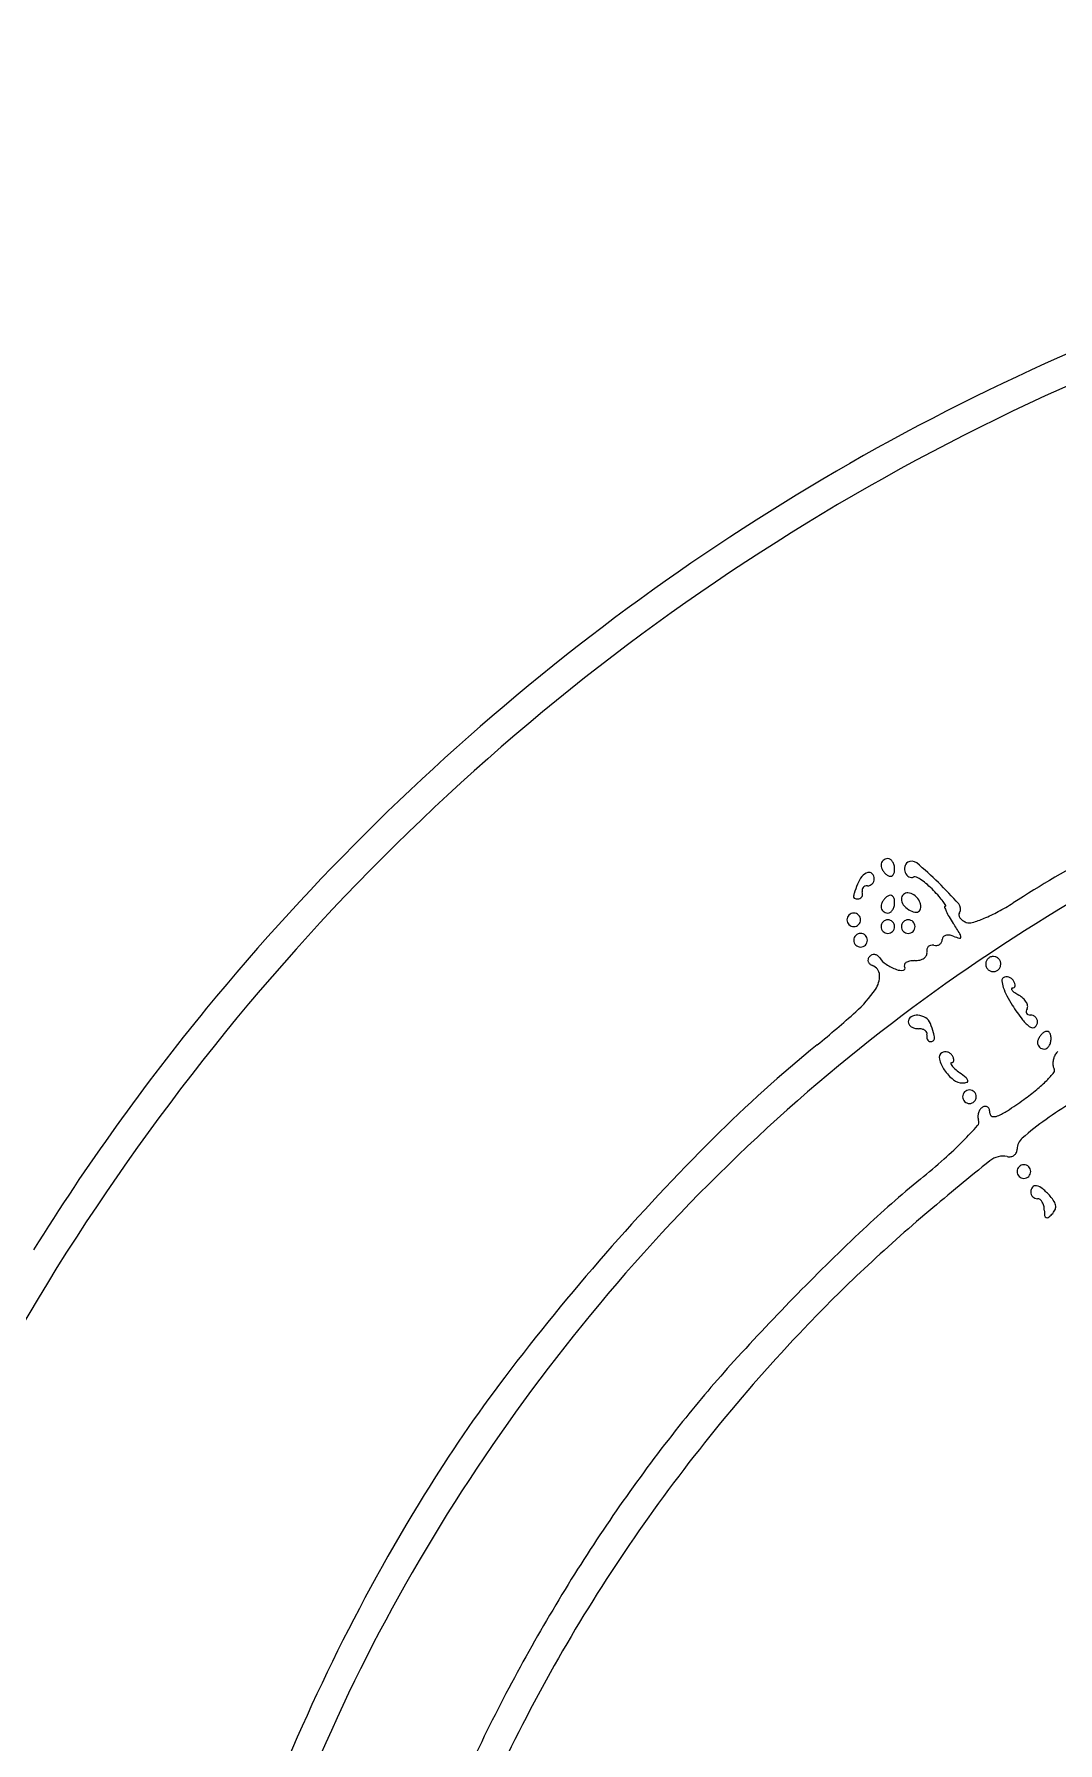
# Model space of a CAD drawing. Header units: metres. Extents: x -22 to 82, y -7 to 32.
# Drawn here: x 9.703 to 10.021, y 28.163 to 28.694 of the extents above; entities that cross this region are included whole.
import ezdxf

# ---------------------------------------------------------------- set-up
doc = ezdxf.new("R2010")
doc.units = ezdxf.units.M
doc.header["$LTSCALE"] = 2
doc.header["$MEASUREMENT"] = 0
doc.layers.add('ZSILUETAEDIFICIO', color=253, linetype='CONTINUOUS')
doc.layers.add('ZVEREDA', color=253, linetype='CONTINUOUS')

msp = doc.modelspace()

# ---------------------------------------------------------------- hatches: boundary and pattern name
at = {"layer": 'ZVEREDA'}
h = msp.add_hatch(dxfattribs=at)
h.set_pattern_fill('AR-SAND', color=256, scale=0.08)
h.set_pattern_definition([(37.50000000000001, (100.3217642182751, 117.4581959786875), (-0.0050394686487687, 0.1541459015210527), [0, -0.1216, 0, -0.136, 0, -0.13]), (7.499999999999999, (100.3217642182751, 117.4581959786875), (0.1415821364214182, 0.2257716852183792), [0, -0.0656, 0, -0.1096, 0, -0.042]), (327.5, (100.2233642182753, 117.4581959786875), (0.2491313489401196, 0.0004527242829572), [0, -0.04, 0, -0.144, 0, -0.188]), (317.5, (100.2233642182753, 117.4581959786875), (0.2404901283657835, 0.0702140451947399), [0, -0.02, 0, -0.0944, 0, -0.108])])
h.paths.add_polyline_path([(31.4583351261974, 30.10001185127862), (-5.580466054143699, 30.14202237673669), (-5.496152509190097, 24.7095630808688), (0.5053741138006274, 24.71459050236479), (0.5053741138006274, 23.02514520136083), (2.905374113800207, 23.02514520136083), (2.905811148500817, 24.71459050236479), (7.70575982083821, 24.71459050236479), (7.70575982083821, 23.02524487001511), (10.1053227861378, 23.02524487001511), (10.1057598208379, 24.71459050236479), (12.50561829493628, 24.71459050236479), (14.90575982083172, 24.71459050236479), (14.90575982083172, 23.02514520136083), (17.30547676903481, 23.02514520136083), (17.30591380373539, 24.71459050236479), (22.10547676902863, 24.63459050236452), (22.10547676902863, 23.02461800278962), (24.5050398048495, 23.02461800278962), (24.5050398048495, 24.63406330379348), (31.4583221007949, 24.61459050236454), (29.30561829493013, 24.61459050236454), (29.30561829493013, 20.61092766967829), (30.50572014345363, 20.61326742045304), (30.50572014345363, 24.61459050236454), (31.4583221007949, 24.61459050236454)])
h.paths.add_polyline_path([(3.274978631708791, 29.84745587849517), (21.85115500656482, 29.84745587849517), (21.85115500656482, 26.26298918530352), (3.274978631708791, 26.26298918530352)], flags=16)
edge = h.paths.add_edge_path(flags=0)
edge.add_line((4.190763625501631, 28.45334721717251), (4.191796270515823, 28.45334721717251))
edge.add_arc((4.030850849770815, 28.47872758158093), 0.1629343160792154, 351.0385129392877, 357.3660182868147)
edge.add_arc((4.112611057247875, 28.47496619707363), 0.0810876329450389, 344.53720768220717, 357.3660765305271, ccw=False)
edge = h.paths.add_edge_path(flags=0)
edge.add_arc((4.129473601766023, 28.48361260777853), 0.0424070857397566, 8.446156974039805, 17.04280200703507)
edge.add_arc((4.048520085864993, 28.46875624364435), 0.1245244297232045, 3.3254775150875844, 12.657113459455672, ccw=False)
edge.add_arc((4.009668740244905, 28.46649875537224), 0.1634413066505545, 3.325477516473139, 5.867953198212037)
edge.add_arc((4.024461425057098, 28.46801930679646), 0.148570677863494, 5.867861931155238, 8.446156969658695)
edge = h.paths.add_edge_path(flags=0)
edge.add_arc((4.187625943115307, 27.71049756740979), 0.005506773619038, 0, 44.649192788606285, ccw=False)
edge.add_line((4.193132716734738, 27.71049756740979), (4.193170576032799, 27.71059180186387))
edge.add_arc((4.083131412969806, 27.72142825678299), 0.110571452748189, 354.3757511834748, 357.7808422671732)
edge.add_arc((4.083495542828814, 27.72707965905653), 0.1105714527485412, 354.8460124112327, 363.6003750095574)
edge.add_arc((4.265141154600997, 27.71569919341579), 0.0736096129205384, 165.585485692761, 181.0365879312016)
edge = h.paths.add_edge_path(flags=0)
edge.add_ellipse((4.155844521799992, 27.55226263330349), major_axis=(-0.004886144824328529, 0.5517489951021792), ratio=0.0764573230342362, start_angle=264.41174822548277, end_angle=281.9145976805995, ccw=False)
edge.add_arc((-177.0033036909715, 27.24610176780652), 181.2017851309283, -3.410605131648481e-12, 0.07993633669821065, ccw=False)
edge.add_line((4.198481439956822, 27.24610176779618), (4.210484766247419, 27.6590139235833))
edge.add_ellipse((4.18687514976483, 27.77778923014426), major_axis=(0.01575538398604225, -0.1077800230216994), ratio=0.5161088083865675, start_angle=337.05526251174393, end_angle=345.80434126128097, ccw=False)
edge = h.paths.add_edge_path(flags=0)
edge.add_arc((387.0379938681306, 26.57348742740584), 383.1770730560518, 179.7962796488156, 179.8227156500893, ccw=False)
edge.add_arc((63.47661150482531, 27.72394417231078), 59.61364541384286, 179.6242268241421, 179.7962796450261, ccw=False)
edge.add_arc((107.9126775625507, 27.43250698258277), 104.0506671673548, 179.4892207827528, 179.6242268252662, ccw=False)
edge.add_arc((4.908773407262004, 28.32581589378475), 1.043191389333353, 173.5744382351789, 178.1175676432889, ccw=False)
edge.add_arc((3.941956756071903, 28.43638332363668), 0.0700943375474026, 136.9440126095541, 174.9430767679891, ccw=False)
edge.add_arc((3.939591411760631, 28.44492007257332), 0.0627084935053294, 98.57263522089539, 141.1716653543758, ccw=False)
edge.add_arc((3.971787529488921, 28.27408536092594), 0.2365196678389941, 91.78341864015289, 100.1162303726033, ccw=False)
edge.add_arc((4.161354391850892, 22.18584956753244), 6.327705978506592, 91.01273401402932, 91.78341864030182, ccw=False)
edge.add_line((4.049514576590127, 28.51256710557305), (4.169165289891879, 28.51468221717266))
edge.add_line((4.169165289891879, 28.51468221717232), (4.179750299263304, 28.53043944484654))
edge.add_arc((4.190827730734469, 28.52494372944767), 0.0123657743692955, 51.76101418273163, 153.6131534045893, ccw=False)
edge.add_line((4.198481439891822, 28.53465625290397), (4.198481439891822, 28.53636044799151))
edge.add_arc((4.193339192636984, 28.51586697619842), 0.0211287740527576, 75.9140893002533, 183.0668013861589)
edge.add_line((4.172240678425823, 28.51473658199643), (4.049514576590127, 28.51256710557305))
edge.add_arc((4.161354391844498, 22.18584956753244), 6.327705978506354, 91.01273401397248, 91.78341864024476)
edge.add_arc((3.971787529489319, 28.27408536092594), 0.2365196678390667, 91.78341864027549, 100.1162378328985)
edge.add_arc((3.941258338745911, 28.44519436956017), 0.0627084935053418, 100.1162378329312, 120.5228893311077)
edge.add_arc((3.942263761789718, 28.43729516592452), 0.0700943375474093, 117.9506432260986, 158.4595108276586)
edge.add_arc((4.001405707587139, 28.41591235581501), 0.1329691207264811, 159.2459526752788, 175.8968395766796)
edge.add_arc((4.909294928725814, 28.35078371074917), 1.04319138933335, 175.8968395763732, 179.4892207827571)
edge.add_arc((107.9126775622392, 27.43250698108915), 104.0506671670563, 179.4892207819287, 179.6242268244366)
edge.add_arc((63.47661150489225, 27.72394417644966), 59.6136454138861, 179.6242268281098, 179.7962796489794)
edge.add_arc((387.0379938451551, 26.57348740949783), 383.1770730331307, 179.7962796461218, 179.8227156473993)
edge.add_line((3.862755088178147, 27.75911035599103), (3.884622839891307, 27.72070371717251))
edge.add_arc((3.929255688633731, 27.74845655913333), 0.0525576961415898, 211.8734753522308, 222.0820973833024)
edge.add_arc((3.940104661909288, 27.75825274944765), 0.0671749997825091, 222.0818102784924, 230.2563674642507)
edge.add_arc((3.958449832274908, 27.78343227505326), 0.0982851158739191, 231.4181484407944, 254.9741783521728)
edge.add_arc((3.959368323424485, 27.7758030788865), 0.0911999037654329, 253.1739702547738, 268.217256623099)
edge.add_arc((3.968627737210397, 41.24924821526616), 13.56460629090511, 269.9489048779313, 270.3532500274084)
edge.add_arc((4.049525169780992, 16.95504494612499), 10.72985513343538, 89.5075836061958, 89.98540653837108, ccw=False)
edge.add_arc((4.130247462298712, 27.54011210430104), 0.1448483138350315, 64.17034698782749, 85.44946313993978, ccw=False)
edge.add_arc((4.191746138397974, 27.66642980881176), 0.0043674083606586, 1.4282544963651844, 68.34992075025048, ccw=False)
edge.add_arc((4.197384248272812, 27.67701561994579), 0.0105538936861254, 212.0429010611537, 263.0773218994982, ccw=False)
edge.add_arc((4.200612712082403, 27.70999352945552), 0.0404527841329601, 231.8085000024286, 252.4850053579366, ccw=False)
edge.add_arc((4.161788889977004, 27.66257060467501), 0.0208577567284913, 48.53142696656482, 82.63062587060486)
edge.add_arc((4.11933816690663, 27.13308106570912), 0.5520225538390414, 85.31102351279071, 89.99478211468639)
edge.add_arc((4.118411279294634, 16.9552485283175), 10.72985513343608, 89.99478211606726, 90.35325002811415)
edge.add_arc((4.073781246147718, 41.2494889468843), 13.56460629090747, 269.50474175352076, 269.9090879921701, ccw=False)
edge.add_arc((3.956613111675125, 27.77658927219733), 0.0911999037654514, 239.2648217281377, 269.94890487625094, ccw=False)
edge.add_arc((3.940104661909288, 27.75825274944765), 0.0671749997825307, 215.766892496466, 243.3781184107606, ccw=False)
edge.add_line((3.885598753388649, 27.71898970661965), (3.862755088177721, 27.75911035598011))
edge = h.paths.add_edge_path(flags=0)
edge.add_arc((3.982208672812931, 27.77710128656037), 0.0039699795081061, 57.093542815945284, 128.0095147918335, ccw=False)
edge.add_arc((3.983777369758798, 27.77691396217733), 0.0035691351575788, -36.39606693346491, 80.51639118771561, ccw=False)
edge.add_arc((3.985008823383225, 27.77555727172944), 0.0018093348073117, 293.7971605359992, 335.12409378026587, ccw=False)
edge.add_arc((3.984854518882713, 27.77590723729099), 0.002191808038586, 257.1681723130867, 293.7964911424778, ccw=False)
edge.add_arc((3.98554989726631, 27.77896024180501), 0.0053230039216045, 238.282669802615, 257.1684968903267, ccw=False)
edge.add_arc((3.980302814458611, 27.77683864407101), 0.0034331700992157, 99.02971341141892, 315.4979837284754, ccw=False)
edge = h.paths.add_edge_path(flags=0)
edge.add_arc((4.003867887505493, 27.77651366478631), 0.0041965817445002, 179.5419055987072, 270.4580944011244)
edge.add_arc((4.003949051078308, 27.77651352882827), 0.0041965817444636, 269.3499522369119, 383.1232100615633)
edge.add_arc((4.003864094692489, 27.77672872215237), 0.0041965817444639, 19.96411019100292, 182.4788541983977)
edge = h.paths.add_edge_path(flags=0)
edge.add_arc((3.979353550216473, 28.42993420992462), 0.0009651872828333, 125.0907544769644, 237.6009057839097)
edge.add_arc((3.995965221876986, 28.40704187017155), 0.0279429480104366, 127.8062335931203, 268.779035296377)
edge.add_line((3.995369806797299, 28.37910526650563), (4.002718144077988, 28.38645734180113))
edge.add_arc((4.10007393273122, 28.38764962442366), 0.0973630891154655, 166.3647067637932, 180.7016464897838, ccw=False)
edge.add_arc((3.991574634341134, 28.42003595056144), 0.0167827455633406, 325.7976337708378, 488.477492724186)
edge.add_arc((3.995342312636922, 28.45231582363164), 0.0238394652163404, 233.4109544616884, 272.5958997522416)
edge.add_arc((3.987035091752404, 28.42505208948006), 0.0100004255996245, 20.17316381762081, 145.4473270086913)

# ---------------------------------------------------------------- linework, layer by layer
at = {"layer": 'ZSILUETAEDIFICIO'}
for centre, radius, start, end in [((10.31446234502548, 27.93465730120636), 0.7210478655896213, 103.5032471216506, 115.9139725545384), ((10.31476767299523, 27.93450964697331), 0.7121473660170555, 110.1952264041191, 124.6423273366733), ((10.3124379558223, 27.93882390695069), 0.7164155060319425, 115.9139769904024, 128.3669766663018), ((10.31382304820198, 27.93587700078234), 0.7104854477201757, 124.6423366937042, 139.1074711523389), ((10.32128133912761, 27.92765387261886), 0.7306624388611983, 128.3670136044182, 140.6374282093485), ((10.3137132730815, 27.93658762101916), 0.5664610255341122, 110.4516746129103, 124.0546556008277), ((9.967850846606154, 28.43560636721651), 0.0018615674968447, 155.9256453022138, 179.9992601682545), ((9.968439861673005, 28.43560636183753), 0.0024505825638144, 179.9993122290359, 200.4889795530144), ((9.970741169025814, 28.43646634248017), 0.0049073247636116, 200.489652849194, 212.6773391604829), ((9.967992867810835, 28.43554296225403), 0.0020170995195226, 133.2590256269877, 155.9268880740902), ((9.968067569718897, 28.43546357454153), 0.0021261077025496, 111.2524087346272, 133.258983027496), ((9.968104282759413, 28.43536911961797), 0.002227446636353, 90.00009388250615, 111.2518563462306), ((9.968104265725486, 28.43618804684399), 0.0014085194102972, 55.06230589542719, 89.99945556033833), ((9.967448398209598, 28.43524915236463), 0.0025538076016652, 32.67718258178275, 55.06291384495471), ((9.966536849106632, 28.43466442801747), 0.0036367777438043, 14.2562324432129, 32.67761652663934), ((9.965099414672522, 28.43429928641177), 0.0051198644371118, 359.9994946448311, 14.25529225251228), ((9.976500926049795, 28.43445229645999), 0.0032141256071827, 168.6277439720341, 202.4833607460527), ((9.975385863355967, 28.43467657154451), 0.0020767320409395, 121.7176885093799, 168.6277667881239), ((9.97554380827819, 28.43442099278013), 0.0023771768830741, 49.94567284973203, 121.7174268780447), ((9.89687987996848, 28.34085305530613), 0.1246186286920331, 45.74803655361752, 49.94574343980992), ((10.23158520358112, 28.07274410367864), 0.4167411476682656, 118.4154229331308, 122.606714841283), ((10.04697726339489, 28.39578127742834), 0.0945787912931926, 159.0064685271882, 160.8763320962938), ((9.96691730947964, 28.42650297866527), 0.0088267117396658, 141.1444951798288, 159.0060698323223), ((9.962926850832218, 28.42971780531184), 0.0037023707497016, 106.9713311984255, 141.1450475904757), ((9.961759249813724, 28.42704799835252), 0.0020885679018428, 89.99919632878137, 111.5297237523927), ((9.961759255954632, 28.43123485712704), 0.0020982908729873, 270.0006322639913, 292.6246928390549), ((9.962242435813835, 28.43196036937286), 0.0013576922036684, 42.28733690886369, 106.9704764310529), ((9.961747370040712, 28.43126351676261), 0.0021293174226753, 292.6232414641004, 314.9992115355853), ((9.961463172610621, 28.43125154602444), 0.0024111064991389, 0.000480722986255974, 42.28844713033499), ((9.961747328600921, 28.43126347532336), 0.0021293174230358, 315.0007884644147, 337.3767585326241), ((9.961775988237434, 28.43125158940927), 0.0020982908723822, 337.3753071537919, 359.9993677297945), ((9.971155707944718, 28.43673229876168), 0.0053998440594547, 212.6778615696444, 224.3633974078432), ((9.97035241492381, 28.43594661556654), 0.0042761992049179, 224.3629643092065, 238.2824491869551), ((9.968907923923126, 28.43360938078263), 0.0015286146864341, 238.2823266724956, 269.9739568894374), ((9.968907684066608, 28.43308810378403), 0.0010073376324302, 269.9741227614311, 313.2585461033001), ((9.968456860379973, 28.43356720798698), 0.0016651999535676, 313.2583640949034, 344.8688271788246), ((9.965749657999623, 28.43429921433528), 0.0044696211099009, 344.8692390231325, 0.0003450699405677731), ((9.975977101753614, 28.43423550692665), 0.0026472132728711, 202.4835085722568, 240.7403743172939), ((9.9754743689289, 28.43333809697225), 0.0016185807251143, 240.7391709735007, 295.9122477569113), ((9.976586888299835, 28.43104826635164), 0.0009272047374438, 62.68582901095303, 115.9140489171289), ((9.970271435023932, 28.41882040004731), 0.0146896777866545, 55.58198373574599, 62.68461480507277), ((9.967856397952119, 28.41529540434368), 0.018962615739207, 48.56160755025888, 55.58249790324111), ((9.959724287567724, 28.40608429371747), 0.0312498358562271, 43.7316723512322, 48.56099165905445), ((9.896713836685905, 28.34068361584866), 0.1248558619492411, 41.56009106936787, 45.7477172728205), ((9.96012582961498, 28.42589647104148), 0.0026543851979054, 160.8764047308136, 185.5144910839815), ((9.958036171337199, 28.42569473388863), 0.0005550115775059, 185.515259422439, 259.3871762505156), ((9.95862193238122, 28.42882026037734), 0.0037349536885909, 259.3855088480115, 277.5942000421812), ((9.958955396128403, 28.42631911977583), 0.0012116815315685, 277.5942923649114, 306.6499819806347), ((9.95887241724472, 28.42643063578896), 0.0013506826690631, 306.6502797406343, 333.4349069911149), ((9.95858298532741, 28.42657532967917), 0.0016742675207735, 333.4355905587206, 357.080046853496), ((9.961778679756009, 28.42767907078843), 0.0016664435313688, 170.3473497499178, 195.5237951508252), ((9.961427134782497, 28.42773887522128), 0.0013098479084526, 140.1946090683133, 170.3478981132805), ((9.95792591101673, 28.42660888104393), 0.0023321978688656, 357.0791635786384, 15.52377344754045), ((9.96151590992784, 28.42766490925834), 0.0014253987198051, 111.5311280553098, 140.1950059305944), ((9.970741169025814, 28.42180679002763), 0.0049073247636691, 147.3226608372811, 159.51034714831), ((9.971155707945627, 28.42154083374646), 0.0053998440601993, 135.6366025971856, 147.3221384355711), ((9.9703524149229, 28.42232651694178), 0.0042761992042494, 121.7175508042805, 135.6370356822617), ((9.968907923923496, 28.42466375172546), 0.0015286146866719, 90.02604312760263, 121.7176733420232), ((9.968907684066124, 28.425185028724), 0.0010073376328933, 46.74145387788053, 90.02587721269616), ((9.968456860379973, 28.42470592452116), 0.0016651999536039, 15.13117282117539, 46.74163590509664), ((9.965099414673375, 28.42397384609632), 0.005119864436182, 345.7447077474438, 0.0005053551688704996), ((9.965749657999623, 28.42397391817281), 0.0044696211098785, 359.9996549300594, 15.13076097686744), ((9.974252610687728, 28.42503139015002), 0.0019183315780541, 133.2448093354602, 179.9999670224979), ((9.975293873224729, 28.42503138115194), 0.002959594115063, 179.9998044278624, 216.591711577896), ((9.974278800526747, 28.42500353426254), 0.001956565830815, 87.17139053681235, 133.2446044043336), ((9.974199979775022, 28.42340769287728), 0.0035543525617976, 55.38173707520825, 87.171836340611), ((9.973224196697402, 28.421994240164), 0.0052719093109881, 31.71740216036416, 55.38135898635404), ((9.9736663268734, 28.42226750457604), 0.0047521473162462, 19.05884406832344, 31.71726158628415), ((9.974435308635151, 28.42253319271282), 0.0039385607288109, 4.485883882831041, 19.05853095151076), ((9.937739401283295, 28.38505073097099), 0.0616759099774904, 41.36273210125199, 43.73240109280677), ((9.965168633472473, 28.40920179181353), 0.0251295487665547, 36.72751543242606, 41.3616539568657), ((9.97252782212064, 28.41469223430806), 0.0159479031538535, 31.63598945368006, 36.72874583947469), ((9.969045815734916, 28.48315956290418), 0.0704628951535589, 298.2784017358009, 302.6066978025611), ((9.957512569981418, 28.41856154309886), 0.0020982908719275, 157.3753071490141, 179.9993677235803), ((9.95751256998193, 28.41856158940914), 0.0020982908723577, 180.0006322702055, 202.6246928462081), ((9.957541229618727, 28.41854965718494), 0.0021293174233681, 135.0007884730646, 157.3767585429725), ((9.95754118817814, 28.41854961574546), 0.0021293174225145, 112.6232414527827, 134.999211522615), ((9.95752930226513, 28.41857827538234), 0.002098290871903, 90.00063228884795, 112.6246928648309), ((9.95752925595363, 28.41857827538126), 0.0020982908730643, 67.37530713564935, 89.99936771115203), ((9.957517370041131, 28.41854961574546), 0.0021293174225635, 45.00078847738501, 67.37675854721729), ((9.957517328600915, 28.41854965718494), 0.0021293174229968, 22.62324146173451, 44.9992115355853), ((9.957545988237797, 28.41856154309886), 0.0020982908719379, 0.0006322764196846798, 22.62469285098589), ((9.957545988237428, 28.41856158940914), 0.0020982908723822, 337.3753071537919, 359.9993677297945), ((9.968439861673005, 28.42266677067079), 0.0024505825637735, 159.5110204519643, 180.0006877762794), ((9.967850846605614, 28.42266676529186), 0.0018615674963757, 180.0007398387543, 204.0743547034896), ((9.967992867811319, 28.42273017025406), 0.0020170995198748, 204.073111914759, 226.7409743636027), ((9.968067569718897, 28.4228095579665), 0.0021261077026121, 226.7410169725039, 248.7475912653728), ((9.968104282758475, 28.42290401289034), 0.0022274466362008, 248.7481436776965, 269.9999061408913), ((9.968104302265402, 28.41646327538098), 0.0020982908733372, 90.00063228884795, 112.6246928619751), ((9.968104265725486, 28.42208508566438), 0.0014085194103084, 270.0005444396617, 304.9376941045728), ((9.968104255953904, 28.41646327538211), 0.0020982908721548, 67.37530713754586, 89.99936771115203), ((9.96744839821011, 28.42302398014345), 0.0025538076012887, 304.9370861495863, 327.3228174126963), ((9.966536849105722, 28.42360870449085), 0.0036367777447609, 327.3223834780848, 345.7437675603188), ((9.978078007582326, 28.42709847832504), 0.0064272006156892, 216.592007533073, 237.0919058415518), ((9.974449302265128, 28.41646327538211), 0.0020982908721129, 90.00063228884795, 112.6246928624542), ((9.974449255953715, 28.41646327538211), 0.0020982908721548, 67.37530713754586, 89.99936771115203), ((9.977475699939305, 28.4261677174128), 0.0053185571327266, 237.0917689980637, 259.8978347367857), ((9.976827307861413, 28.42252852220037), 0.0016220514747353, 259.8982097970664, 315.0003821952959), ((9.977113796750729, 28.42224204171578), 0.0012169009449118, 315.0002296266411, 347.6041536078364), ((9.97543310348172, 28.42261141325218), 0.0029377045933049, 347.6046320465512, 4.487055780320884), ((9.985957449365003, 28.4225696639233), 0.0002219023310152, 89.99877498854265, 198.7144205879076), ((9.997997024765198, 28.42664848197097), 0.0129336344113358, 198.7155490242675, 204.7787777250397), ((9.985957455042609, 28.42296583569851), 0.0001742694444172, 269.9996932045381, 31.63506528204816), ((10.0044703876913, 28.42963685280648), 0.0200634862897312, 204.7792091367888, 210.3108443665712), ((10.02781471539743, 28.44328361542154), 0.0471040440843852, 210.3103310248914, 213.2336323301107), ((9.988416813681226, 28.42198714328384), 0.0023009780678246, 328.2830738266191, 41.56066358587761), ((9.991367081569706, 28.42016377970788), 0.0011672686573003, 148.2815390311339, 187.7787918484666), ((9.992109464140214, 28.42026519865044), 0.0019165467650274, 187.7789434105863, 215.0381953014193), ((9.993114412137231, 28.42096991944965), 0.0031439635159166, 215.0389380240853, 235.5315609715283), ((9.982594877117918, 28.45635023283796), 0.0403954304273747, 286.9527609086909, 292.5116529661969), ((9.979663951004795, 28.46342142825875), 0.0480499802190493, 292.5119349857631, 298.2785692371709), ((9.9575412296183, 28.41857347532329), 0.0021293174229968, 202.6232414673759, 224.9992115355853), ((9.957541188178482, 28.41857351676254), 0.0021293174227384, 225.0007884644147, 247.3767585358996), ((9.957529302264703, 28.41854485712594), 0.0020982908719275, 247.3753071490038, 269.9993677235803), ((9.957529255954142, 28.41854485712702), 0.0020982908731622, 270.0006322764197, 292.6246928505159), ((9.959656229618105, 28.41220465718476), 0.0021293174230358, 135.0007884600759, 157.3767585326241), ((9.959656188177803, 28.41220461574562), 0.0021293174223537, 112.6232414551537, 134.9992115269353), ((9.957517370040705, 28.41857351676254), 0.0021293174226753, 292.6232414641004, 314.9992115355853), ((9.959644302265332, 28.41223327538097), 0.0020982908733372, 90.00063228884795, 112.6246928619751), ((9.957517328601426, 28.41857347532329), 0.002129317422616, 315.0007884557555, 337.3767585279062), ((9.959644255953918, 28.41223327538216), 0.0020982908721548, 67.37530713754586, 89.99936771115203), ((9.959632370040907, 28.41220461574562), 0.0021293174223536, 45.00078847306464, 67.37675854484628), ((9.959632328600321, 28.41220465718476), 0.0021293174234791, 22.62324146267989, 44.99921153126494), ((9.968087569981236, 28.41644654309886), 0.0020982908719275, 157.3753071490141, 179.9993677235803), ((9.96808756998172, 28.41644658940947), 0.0020982908724451, 180.0006322764197, 202.6246928519422), ((9.968116229618118, 28.41643465718477), 0.0021293174230358, 135.0007884600759, 157.3767585326241), ((9.968116229617607, 28.41645847532328), 0.0021293174226753, 202.6232414720938, 224.9992115442445), ((9.968116188177902, 28.41643461574563), 0.0021293174223537, 112.6232414551537, 134.9992115269353), ((9.9681161881783, 28.41645851676253), 0.0021293174227384, 225.0007884644147, 247.3767585358996), ((9.96810430226489, 28.41642985712701), 0.0020982908730643, 247.3753071494841, 269.9993677235803), ((9.96810425595433, 28.41642985712593), 0.0020982908719379, 270.0006322764197, 292.6246928509962), ((9.968092370040893, 28.41643461574563), 0.0021293174223536, 45.00078847306464, 67.37675854484628), ((9.968092370040523, 28.41645851676253), 0.0021293174226753, 292.6232414641004, 314.9992115355853), ((9.968092328600306, 28.41643465718477), 0.0021293174234791, 22.62324146267989, 44.99921153126494), ((9.968092328600733, 28.41645847532328), 0.0021293174230358, 315.0007884644147, 337.3767585326241), ((9.968120988237615, 28.41644654309886), 0.0020982908719379, 0.0006322764196846798, 22.62469285098589), ((9.968120988237104, 28.41644658940947), 0.0020982908723822, 337.3753071480579, 359.9993677235803), ((9.974432569981417, 28.41644654309886), 0.0020982908719275, 157.3753071490141, 179.9993677235803), ((9.974432569981929, 28.41644658940947), 0.0020982908724451, 180.0006322764197, 202.6246928519422), ((9.97446122961881, 28.41643465718477), 0.0021293174234555, 135.0007884687351, 157.3767585373201), ((9.9744612296183, 28.41645847532328), 0.0021293174229968, 202.6232414673759, 224.9992115355853), ((9.97446118817814, 28.41643461574563), 0.0021293174223537, 112.6232414551537, 134.9992115269353), ((9.974461188178623, 28.41645851676253), 0.0021293174227384, 225.0007884644147, 247.3767585358996), ((9.974449302264702, 28.41642985712593), 0.0020982908719275, 247.3753071490038, 269.9993677235803), ((9.974449255954141, 28.41642985712593), 0.0020982908719379, 270.0006322764197, 292.6246928509962), ((9.974437370040704, 28.41643461574455), 0.002129317423403, 45.00078848604417, 67.37675855661817), ((9.974437370040334, 28.41645851676378), 0.0021293174238007, 292.6232414523272, 314.999211522615), ((9.974437328600999, 28.41643465718477), 0.0021293174231576, 22.62324146737595, 44.9992115399241), ((9.974437328601425, 28.41645847532328), 0.002129317422616, 315.0007884557555, 337.3767585279062), ((9.974465988237796, 28.41644654309886), 0.0020982908719379, 0.0006322764196846798, 22.62469285098589), ((9.974465988237426, 28.41644658940947), 0.0020982908723822, 337.3753071480579, 359.9993677235803), ((9.986264263120802, 28.41244284481564), 0.0012399840111408, 140.7901485789541, 180.0001645695212), ((9.986454744130896, 28.41228745763425), 0.0014858054731554, 106.542172191592, 140.7907426912886), ((9.986793779197995, 28.41114581179005), 0.0026767294879606, 82.49586328225864, 106.5411448142393), ((9.986385908383227, 28.40805010017976), 0.0057991946955302, 69.00555363117354, 82.49502808236294), ((9.826219264434883, 28.31119416105895), 0.1939112039863014, 32.0748958785911, 33.23363584986146), ((9.995179865601301, 28.43096673199517), 0.0187467967766827, 249.0065952227133, 255.1790663879832), ((9.990473167251622, 28.41317891570668), 0.0003468126008444, 255.1792658554757, 0.6981061879834745), ((9.988925180199885, 28.41316003922981), 0.0018949147399391, 0.6985439767304726, 32.07580395772722), ((9.994449873948469, 28.42291535040829), 0.0055036583825303, 235.5317208226457, 249.0065782551683), ((9.993523037065899, 28.42050004933964), 0.0029166319313387, 249.0067217173389, 286.9533011825977), ((9.959627569981222, 28.41221654309885), 0.0020982908719275, 157.3753071490141, 179.9993677235803), ((9.95962756998162, 28.41221658940947), 0.0020982908724451, 180.0006322764197, 202.6246928519422), ((9.959656229617622, 28.41222847532327), 0.0021293174226753, 202.6232414720938, 224.9992115442445), ((9.959656188178286, 28.41222851676253), 0.0021293174227384, 225.0007884644147, 247.3767585358996), ((9.959644302264905, 28.41219985712701), 0.0020982908730643, 247.3753071494841, 269.9993677235803), ((9.959644255954316, 28.41219985712593), 0.0020982908719379, 270.0006322764197, 292.6246928509962), ((9.95963237004051, 28.41222851676253), 0.0021293174226753, 292.6232414641004, 314.9992115355853), ((9.95963232860072, 28.41222847532327), 0.0021293174230358, 315.0007884644147, 337.3767585326241), ((9.959660988237601, 28.41221654309885), 0.0020982908719379, 0.0006322764196846798, 22.62469285098589), ((9.959660988237118, 28.41221658940947), 0.0020982908723822, 337.3753071480579, 359.9993677235803), ((9.97877045722791, 28.40821629123212), 0.0015246822272429, 332.3832173327725, 11.31032476090387), ((9.982654620195007, 28.40899310326256), 0.0024363982927479, 168.4094324533935, 191.3092128015471), ((9.981708727647629, 28.40918712179001), 0.0014708125120866, 135.0001122225235, 168.4100791990128), ((9.981708723574002, 28.40918711771548), 0.0014708125128586, 101.5899208043384, 134.9998877774673), ((9.98190274210063, 28.40824122516881), 0.0024363982926025, 78.69078718167673, 101.5905675309009), ((9.98295319550769, 28.41349372745037), 0.0029201148062348, 258.6903723107488, 278.5994688026782), ((9.983081463818309, 28.4126456905035), 0.0020624322181579, 278.5988418976307, 304.4339835963317), ((9.983251214389128, 28.41239808345529), 0.0017622247787182, 304.4341261825052, 332.7796033695278), ((9.98316420239621, 28.41244284855617), 0.0018600767134289, 332.7793884276427, 359.9997750738827), ((10.313448476654, 27.93697936592594), 0.5659881817757431, 124.0546541673448, 137.6635729395844), ((9.963209408741733, 28.40596880157733), 0.0013011632001794, 163.3339370999433, 198.8635090334365), ((9.963808328106808, 28.40578943834436), 0.0019263636261682, 136.845221254169, 163.332072982036), ((9.963453618238646, 28.40605219651786), 0.0015592193823087, 198.8620162152969, 230.6532394907205), ((9.963960294410128, 28.40564696793814), 0.0021346700684738, 111.8424285690896, 136.8454152785793), ((9.964340354674505, 28.40713380045673), 0.0029578503511546, 230.6535570652989, 250.346323315306), ((9.96382035533199, 28.40599611423647), 0.0017585237098348, 82.92979053331787, 111.842715213351), ((9.962234167514737, 28.40123647309781), 0.003304297389869999, 2.761008775419635, 70.34606333279959), ((9.963803342787514, 28.40585859232311), 0.001897093914241, 55.29413671954242, 82.93111252128419), ((9.963384071543004, 28.40525335546437), 0.0026333683383546, 33.67583966507858, 55.29246009740249), ((9.971268615182737, 28.41050696770628), 0.006841148535561999, 213.6763794340432, 237.6008393766003), ((9.977053864616892, 28.41962328825218), 0.0176382042134134, 237.6007191575007, 249.3971173404154), ((9.972379682744133, 28.40718972969819), 0.0043550812938287, 249.3971236223346, 277.4554719840814), ((9.9728670062498, 28.40346570769452), 0.0005993091917075, 277.4563504747194, 31.71838158503314), ((9.974238191329505, 28.40431317393154), 0.0010126298722342, 165.2339219864332, 211.7182492181232), ((9.97442090402339, 28.40426500162704), 0.0012015862146891, 124.320192297173, 165.2333116470772), ((9.975419556839995, 28.40280218597081), 0.0029727827287483, 100.8227375677514, 124.3207021347368), ((9.976439410811736, 28.39746679712613), 0.0084047691280815, 89.99970483608371, 100.8219312433598), ((9.976439403779494, 28.41272926650197), 0.006857700247976999, 270.0004205055113, 283.7235238702441), ((9.977140013736715, 28.40986063541533), 0.0039047528023603, 283.7225946000754, 304.6432560162928), ((9.977996325023241, 28.40862130173747), 0.002398360760614, 304.6438336609205, 332.382895618094), ((10.0009050562519, 28.40480968767548), 0.0023710173358886, 166.7160983449257, 189.0920684150471), ((10.0008709702708, 28.40480431415955), 0.0023365104925258, 189.0940378262963, 211.718098399101), ((10.00090515048601, 28.40480975746215), 0.0023710930149972, 144.3422927229619, 166.7182627930981), ((10.0008708977505, 28.40480423110745), 0.0023364051397936, 211.7173008857429, 234.341361460811), ((10.00087694396262, 28.40482994761317), 0.0023364051396088, 121.7173008809924, 144.3413614575613), ((10.00089108790172, 28.40483243763043), 0.0023710930148282, 234.3422927152983, 256.718262786497), ((10.00087702701438, 28.4048298750925), 0.0023365104924801, 99.09403780977793, 121.7180983866805), ((10.00089115768813, 28.40483234339632), 0.0023710173356641, 256.7160983436538, 279.092068415918), ((10.00088240053151, 28.40479578911197), 0.0023710173355115, 76.71609835436277, 99.09206842763346), ((10.00089653120472, 28.40479825741551), 0.0023365104924801, 279.0940378097779, 301.7180983866805), ((10.00088247031749, 28.40479569487786), 0.0023710930148282, 54.34229271529833, 76.71826278649702), ((10.00089661425613, 28.40479818489496), 0.0023364051398458, 301.7173008904849, 324.3413614685971), ((10.00090266046871, 28.40482390140079), 0.0023364051397936, 31.71730088574296, 54.34136146081109), ((10.00086840773312, 28.40481837504603), 0.0023710930149972, 324.3422927229619, 346.7182627930981), ((10.00090258794782, 28.40482381834954), 0.0023365104924344, 9.094037798774902, 31.71809837426006), ((10.00086850196769, 28.40481844483162), 0.0023710173351343, 346.716098369144, 9.092068440220059), ((10.32545423041782, 27.92580455003997), 0.7258717618884399, 139.1074795631087, 153.3420453794645), ((9.958250013006136, 28.40104433006047), 0.0072930824298749, 325.132018157923, 2.761032996730355), ((10.00445521088864, 28.39971594187983), 0.0009466328265913, 121.7180045330151, 187.4078421223495), ((10.01457073954563, 28.40103109095662), 0.0111472963885914, 187.4076555041618, 198.2346840282152), ((10.0050185453035, 28.39880434378261), 0.0020182469135631, 96.39912487436152, 121.7161728531279), ((10.02105228219187, 28.40316634299427), 0.0179714957065411, 198.2343225949169, 207.2828096371027), ((10.00505166812013, 28.39850964247063), 0.002314803788164, 73.55623763986806, 96.40087932633847), ((10.00498613564992, 28.39828764570734), 0.002546270994184, 51.90349103266183, 73.55600067479536), ((10.00483204889932, 28.39809116675951), 0.0027959642107513, 31.71685097691479, 51.90273456336001), ((10.00683790247899, 28.39707955308046), 0.0002678767030132, 92.14973625504089, 175.0394658717222), ((10.0067935499076, 28.39825932656714), 0.0009127301885675, 272.1539213293287, 308.9115647080949), ((10.00394069197114, 28.39754021086816), 0.0038438523555934, 18.07743624724611, 31.71787064427165), ((10.0068760381389, 28.39815717512943), 0.0007814319632767, 308.9099464872512, 350.1942905074366), ((10.0061926204491, 28.39827530153627), 0.0014749833937469, 350.1939253832487, 18.07638613771699), ((9.93096674341561, 28.42005472051801), 0.0405462288208724, 312.0548594459458, 325.1320465857476), ((10.03506792020039, 28.41039528612214), 0.0337415853544643, 207.283198130135, 212.9300439163269), ((10.00715125961892, 28.39705236987743), 0.000582410681399, 175.0408881715294, 222.184912986118), ((10.0102332788758, 28.39984559975017), 0.004741854853435001, 222.1858432959898, 235.3057478387285), ((10.0638106443628, 28.4290110125138), 0.0679861391017651, 212.9299289900657, 217.6201941451359), ((10.01897787643912, 28.41247764071551), 0.0201053325025028, 235.3066091524552, 239.7934412807084), ((10.0048265251437, 28.38816953422827), 0.0080219635723805, 47.89551357423645, 59.79362595634758), ((10.006793615916, 28.39034637838387), 0.0050880077845157, 31.16001835603841, 47.89427290517324), ((10.00842484488683, 28.39133268106286), 0.0031817809021912, 9.558245155993594, 31.16078218744748), ((10.30366842272113, 27.94210203899416), 0.7078816501138063, 140.6374289548401, 148.120118832827), ((9.754216059556, 28.61597933949093), 0.3044160083797929, 309.0966428851578, 312.0547742891466), ((9.976259538297398, 28.38683655802953), 0.0018102591880238, 121.0621193969185, 179.9997396877686), ((9.975902274016619, 28.38683655989928), 0.001452994907125, 179.9997494092665, 213.7181324603626), ((9.977177219228224, 28.38531310157697), 0.0035887579517656, 85.62267567332765, 121.0627545176597), ((9.977041424376495, 28.3835397743108), 0.0053672769516342, 57.96844614414225, 85.62213592182385), ((9.977957185472633, 28.38500346258184), 0.0036407191799485, 20.99387432384812, 57.96879228858912), ((10.01812050012839, 28.39379921508294), 0.0103019995270822, 217.6202449681743, 236.5197298095739), ((10.01205690292522, 28.38998576976979), 0.0009924010733517, 168.7845143929377, 207.0364772947856), ((10.01332750266712, 28.389733787137), 0.0022877461821645, 148.2813546066714, 168.7835264573521), ((10.01199255251029, 28.38995294997318), 0.0009201645547117, 207.0375864821414, 247.1547177538154), ((10.01024468648282, 28.3916390805515), 0.0013363259238239, 328.2842300528429, 9.559922788250569), ((10.01239448214599, 28.39090685585552), 0.0019552896017269, 247.1531752786119, 269.9991784463298), ((10.01239445456193, 28.38660080467986), 0.0023507615742347, 68.67167843960729, 90.00001102826569), ((10.012430574902, 28.38669329180993), 0.0022514713524269, 46.64214260850386, 68.6718784782925), ((10.01262469488231, 28.38683656178074), 0.0020095842273854, 309.2144645174067, 0.0001275408411799606), ((10.01250537054673, 28.386772523476), 0.0021425124375037, 23.98842186894736, 46.6417595248703), ((10.01264928935569, 28.38683656074863), 0.00198498975398, 0.0001589107043170962, 23.988544889303), ((9.976757552540903, 28.38740739081879), 0.0024812698178961, 213.7188989548667, 236.3102772583273), ((9.977290736597496, 28.38820716565175), 0.0034424800038888, 236.3101694294658, 255.1579817276162), ((9.977621766191703, 28.38945627075992), 0.0047347045058535, 255.1577289221574, 270.0001563183778), ((9.977621748513002, 28.37973908385584), 0.004982482398212, 76.35989887784825, 89.99964815940618), ((9.978180748754994, 28.38204255595826), 0.0026121522532612, 54.24645199545686, 76.36042861391233), ((9.978811057953607, 28.38291798673004), 0.0015334174749355, 23.99314716351504, 54.24666162992384), ((9.9825126472021, 28.38219388104363), 0.0023321978689159, 164.4762265470816, 182.9208364157786), ((9.98185557289139, 28.38216032967904), 0.0016742675208132, 182.919953146504, 206.5644094412795), ((9.97923172538799, 28.38310525066697), 0.0010729515465922, 344.475029113115, 23.99163419887292), ((9.98156614097411, 28.3820156357898), 0.0013506826694578, 206.5650930433975, 233.3497202921295), ((9.937323639084525, 28.36941130044852), 0.0471631342328653, 17.35199744817643, 20.99318161337336), ((9.981476443275596, 28.38180955269996), 0.0011144304455388, 310.9066483545719, 359.6600863134327), ((9.977086262984614, 28.38183546833386), 0.0055046872266741, 359.6614384886263, 17.35306909844538), ((10.0131167013071, 28.38623362741964), 0.0012313810625341, 236.519390848614, 309.2140446583782), ((10.0193861690266, 28.37950679002762), 0.004907324764095, 147.3226608401514, 159.5103471501629), ((10.01980070794639, 28.37924083374634), 0.005399844060581999, 135.6366026005482, 147.3221384381712), ((10.01899741492412, 28.38002651694347), 0.0042761992036278, 121.7175508310489, 135.63703570822), ((10.01755292392292, 28.38236375172551), 0.0015286146864328, 90.0260431105626, 121.7176733275044), ((10.0175526840664, 28.38288502872416), 0.0010073376326662, 46.74145389669984, 90.02587723856888), ((10.0171018603798, 28.38240592452127), 0.0016651999536039, 15.13117282117539, 46.74163590509664), ((10.01374441467374, 28.38167384609801), 0.005119864436182, 345.7447077264652, 0.0005053348198343007), ((10.01439465799899, 28.38167391817097), 0.0044696211108516, 359.9996549533788, 15.13076100065997), ((10.21686362554797, 28.04662519886551), 0.4292098552363059, 129.0967876028663, 134.8904482638386), ((9.981483162090797, 28.38190411977513), 0.0012116815308488, 233.3500179937054, 262.4057076095124), ((9.98147135142949, 28.38181542087898), 0.0011221997691271, 262.4049330348536, 310.9069369144829), ((9.985873353981134, 28.37571531729492), 0.0018106148679005, 121.7175973082269, 194.8241285689324), ((9.985983657372998, 28.37553683117181), 0.002020434157704, 96.41462848368234, 121.7174133049767), ((9.986016646902328, 28.37524329176881), 0.0023158215135108, 73.57150509228627, 96.41433147127518), ((9.985951549138235, 28.37502238626126), 0.0025461190622232, 51.91549258911292, 73.57231795131179), ((9.985798342167698, 28.37482693691283), 0.0027944591973153, 31.71735871101781, 51.91484014640466), ((9.984517999525224, 28.37403560097647), 0.0042996136230875, 19.51554764936026, 31.71786018778006), ((10.01708486167331, 28.38036677067078), 0.0024505825637735, 159.5110204519643, 180.0006877762794), ((10.01649584660592, 28.38036676529083), 0.0018615674964199, 180.0007398107581, 204.0743546722343), ((10.01663786781114, 28.38043017025535), 0.0020170995203911, 204.0731119501343, 226.7409743951495), ((10.01671256972011, 28.38050955796535), 0.0021261077020471, 226.7410169294658, 248.7475912199979), ((10.01674928275841, 28.38060401289027), 0.0022274466362008, 248.7481436776965, 269.9999061408913), ((10.01674926572582, 28.37978508566493), 0.0014085194108676, 270.0005444211625, 304.9376940886845), ((10.0160933982099, 28.38072398014248), 0.0025538076006749, 304.9370861696379, 327.3228174341629), ((10.01518184910648, 28.38130870449078), 0.0036367777438794, 327.3223834733607, 345.7437675567871), ((10.02431547631863, 28.37408286925881), 0.0048829142375674, 148.2829109539167, 162.5138239634983), ((10.02445351190613, 28.37399750658483), 0.0050452121349803, 134.0455475051832, 148.2823963220017), ((9.994619582913629, 28.37803010626686), 0.0108579773855336, 194.8241021158063, 214.4026609033995), ((9.997427557582142, 28.37995292165334), 0.0142612024366703, 214.402539752607, 231.1534355416188), ((9.987917360083202, 28.37391700763766), 0.0002295586164887, 90.00149094751372, 193.1862781226325), ((9.98922074602089, 28.37422232649243), 0.0015682275469133, 193.1842059495097, 219.0478589167761), ((9.987917342568124, 28.37489892723448), 0.0007523609804585, 270.000878937848, 310.5367822449102), ((9.994274887339827, 28.37832236736546), 0.0080762748440076, 219.0494187621218, 228.9069185515506), ((9.987949050233738, 28.37486188030084), 0.00070359776725, 310.5352077642532, 353.1524092503084), ((9.98712757241151, 28.37496052221297), 0.0015309767851411, 353.1526132620652, 19.51463024745006), ((10.0068403478833, 28.39272934525894), 0.0271930687867657, 228.906099306415, 232.8973781188419), ((9.96210146184032, 28.33357921096297), 0.0469709812080159, 49.76879249985712, 52.89763521025621), ((9.992916655305407, 28.39294345151512), 0.0345841265607699, 315.367625378626, 320.8179472965543), ((10.02436320045831, 28.37391258172534), 0.0049630098585302, 175.3000242966021, 188.8557307348366), ((10.02503006622032, 28.37385774720661), 0.0056321262676285, 162.5138020451843, 175.2999385456095), ((10.02189767663251, 28.37352840234627), 0.0024677340165697, 188.8548107197393, 211.7166977057837), ((10.01896260977884, 28.37171447517301), 0.0009826209253774, 320.8177776170376, 31.71724746555378), ((9.99125611128261, 28.37229000595477), 0.0044221462611298, 231.1538758850869, 271.2072233583868), ((9.991228737610697, 28.37359209155267), 0.0057245195635298, 271.2065693112905, 284.8917641449182), ((9.993496188178398, 28.36355961574566), 0.0021293174226753, 112.6232414641004, 134.9992115355853), ((9.991299532413223, 28.36809233991477), 0.001763864564519, 16.0545606452256, 49.76823427504635), ((9.993484302264903, 28.36358827538118), 0.0020982908731622, 90.0006322764197, 112.6246928505159), ((9.992592331512924, 28.36846438043187), 0.0004185974318792, 284.8911435498068, 16.05407813882442), ((9.9934842559544, 28.36358827538231), 0.0020982908719275, 67.37530714900383, 89.9993677235803), ((9.993472370040507, 28.36355961574566), 0.0021293174227384, 45.0007884644147, 67.37675853589961), ((9.965344275536438, 28.42543925018964), 0.0772309116544299, 305.6946183244584, 309.4088930788768), ((9.988300658957826, 28.39750048252637), 0.0410705704180764, 309.4089387177722, 315.3677317935705), ((9.993467569981732, 28.36357154309894), 0.0020982908723822, 157.3753071537919, 179.9993677297945), ((9.99346756998122, 28.36357158940933), 0.0020982908719379, 180.0006322764197, 202.6246928509859), ((9.993496229617733, 28.36355965718496), 0.002129317422616, 135.0007884557555, 157.3767585279062), ((9.993496229618103, 28.36358347532314), 0.0021293174229968, 202.6232414617345, 224.9992115355853), ((9.993496188177915, 28.36358351676279), 0.0021293174225635, 225.000788477385, 247.3767585472173), ((9.993484302265387, 28.36355485712693), 0.0020982908730643, 247.3753071356481, 269.999367711152), ((9.993484255953916, 28.36355485712585), 0.002098290871903, 270.000632288848, 292.6246928648309), ((9.993472370041019, 28.36358351676279), 0.0021293174225145, 292.6232414527827, 314.999211522615), ((9.993472328600802, 28.36355965718496), 0.0021293174229968, 22.62324146737595, 44.9992115355853), ((9.993472328600319, 28.36358347532314), 0.0021293174233681, 315.0007884730646, 337.3767585429724), ((9.99350098823723, 28.36357154309894), 0.0020982908723577, 0.0006322702055423879, 22.62469284620816), ((9.9935009882376, 28.36357158940933), 0.0020982908719275, 337.3753071490141, 359.9993677235803), ((9.99901244120133, 28.35797612048492), 0.0027435480073617, 121.7167022227441, 144.3142085230864), ((9.99851663415464, 28.35877845213196), 0.0018003827529162, 92.7962326826746, 121.7179539568187), ((9.998480753999331, 28.35951304780167), 0.0010649113507463, 49.97272300809888, 92.7961870150898), ((9.998154964904899, 28.35912515804603), 0.0015714653918071, 16.42445410624638, 49.97283093859704), ((9.919893184523744, 28.48870492382486), 0.1551305081520548, 303.4067193213305, 305.6943492276911), ((10.08206316007383, 28.26607550675828), 0.1112292482942027, 120.7630137078377, 125.6152411043801), ((9.994821951346012, 28.35568970878046), 0.001611527433787, 317.8397563055649, 20.99381890751419), ((9.99983054503602, 28.35745204663203), 0.0037221736924611, 162.9020057292235, 181.0564939103472), ((9.999393555647003, 28.35744398701854), 0.0032851099859334, 181.0564778169692, 200.993323888857), ((9.99967605635291, 28.35749958770481), 0.0035605354963695, 144.3151702973573, 162.9023143875808), ((9.995736902242498, 28.35841243956776), 0.0040923768671091, 359.9996735930959, 16.42341140464267), ((10.00080725569734, 28.35841241697545), 0.0009779765878196, 180.0000422672931, 255.7775356600053), ((10.00121849631142, 28.36003488844682), 0.0026517545055308, 255.7772155256424, 292.1461443519037), ((9.995515700549902, 28.37404627676693), 0.017779242140453, 292.1467761989827, 303.4073275634986), ((10.08184629063251, 28.26637748858985), 0.1108574618225006, 125.6150099472891, 130.4835020279643), ((10.41397238563221, 27.84876180096228), 0.7084978562883564, 134.8904805764973, 138.8707619261697), ((9.902661202076786, 28.43761565698401), 0.1248922990681003, 311.6156186692944, 315.3576172434737), ((9.884095357749402, 28.45595158247284), 0.1509862972104547, 315.3575071822158, 317.8394633184641), ((10.01280823264122, 28.34725780074479), 0.0045189535318324, 130.4833777680689, 179.9998033566068), ((9.823377073610317, 28.52686686440984), 0.2442729970625032, 309.3503904124295, 311.615562589017), ((10.0039352699543, 28.33857672584196), 0.0065271751350337, 78.48790903004081, 128.7987388180339), ((10.00585872330774, 28.34802081042795), 0.0031107917911941, 258.4886835369195, 280.0621446487089), ((10.0059946999734, 28.34725455007293), 0.0023325600870127, 280.0619710339198, 306.8305473933479), ((10.00609924300241, 28.34711496326901), 0.0021581647867424, 306.8304912687674, 334.8558773418451), ((10.00579494002639, 28.34725783684127), 0.002494339083199, 334.8550086155045, 359.999527107745), ((10.61845127496349, 27.57424749890862), 0.9872560304034456, 128.7990657669332, 130.2263997719024), ((10.01038756998173, 28.34030654309879), 0.0020982908723822, 157.3753071480579, 179.9993677235803), ((10.0103875699813, 28.34030658940929), 0.0020982908719379, 180.0006322764197, 202.6246928509859), ((10.01041622961773, 28.34029465718487), 0.002129317422616, 135.0007884557555, 157.3767585279062), ((10.01041622961773, 28.34031847532333), 0.0021293174226753, 202.6232414720938, 224.9992115442445), ((10.0104161881784, 28.34029461574551), 0.0021293174226753, 112.6232414641004, 134.9992115355853), ((10.0104161881784, 28.34031851676264), 0.0021293174227384, 225.0007884644147, 247.3767585358996), ((10.01040430226502, 28.34032327538102), 0.0020982908731622, 90.0006322764197, 112.6246928505159), ((10.0104042559544, 28.34032327538227), 0.0020982908719275, 67.37530714900383, 89.9993677235803), ((10.01039237004062, 28.34029461574551), 0.0021293174227384, 45.0007884644147, 67.37675853589961), ((10.01039237004062, 28.34031851676264), 0.0021293174226753, 292.6232414641004, 314.9992115355853), ((10.0103923286008, 28.34029465718487), 0.0021293174229968, 22.62324146737595, 44.9992115355853), ((10.0103923286008, 28.34031847532333), 0.0021293174230358, 315.0007884644147, 337.3767585326241), ((10.01042098823723, 28.34030654309879), 0.0020982908724451, 0.0006322764196846798, 22.62469285194217), ((10.01042098823771, 28.34030658940929), 0.0020982908719275, 337.3753071490141, 359.9993677235803), ((10.1964260427724, 28.07190762580154), 0.3440750650470418, 129.3504526092204, 133.2961376546983), ((10.01040430226539, 28.34028985712712), 0.0020982908732917, 247.3753071380249, 269.999367711152), ((10.01040425595397, 28.34028985712604), 0.0020982908721129, 270.000632288848, 292.6246928624541), ((10.01481990728715, 28.33396157291696), 0.0023006281776457, 139.9852695737153, 180.0001659370233), ((10.01461756998131, 28.33396158940928), 0.0020982908719379, 180.0006322764197, 202.6246928509859), ((10.01402974248069, 28.33462492765727), 0.0012689305801927, 77.77666382283984, 139.9846293840888), ((10.01333531010661, 28.33141900479433), 0.0045492015635212, 50.24005422801669, 77.77764354251251), ((10.00257030525989, 28.31848037217065), 0.0213805278188825, 41.5017987507594, 50.2395235549589), ((10.01464622961822, 28.33397347532338), 0.0021293174229968, 202.6232414673759, 224.9992115355853), ((10.0146461881784, 28.33397351676263), 0.0021293174227384, 225.0007884644147, 247.3767585358996), ((10.01463430226502, 28.33394485712694), 0.0020982908730643, 247.3753071471131, 269.9993677235803), ((10.01463426444272, 28.33052876423619), 0.0013178020180398, 52.24678315479512, 89.99936230536933), ((10.01375679447872, 28.32939549948799), 0.0027510649124188, 30.46666815798878, 52.24841555116916), ((10.01256565459948, 28.32869488931084), 0.0041329725894702, 13.02433635818523, 30.46557158189412), ((10.0106468900378, 28.32825110576016), 0.0061023890717848, 359.9996290757492, 13.02381796020314), ((10.02994157662422, 28.32825102502727), 0.0131922975147575, 179.9998209463033, 187.1878542502884), ((10.0092978853915, 28.32443267778882), 0.0123977511555381, 31.832341748611, 41.50225226889806), ((10.0154683129806, 28.33066138531888), 0.0051525352235642, 314.9995837675422, 332.8661698775504), ((10.01711196232989, 28.32928377208651), 0.0032003105183447, 5.36481444296088, 31.83153989182353), ((10.01799471444221, 28.32936662581426), 0.0023136786728922, 332.8673084273249, 5.365899313622161), ((10.31675989165271, 27.93091719422233), 0.5201040612124411, 130.2263736282358, 133.193899969713), ((10.01764955966092, 28.32670082607331), 0.0008029150513353, 187.1876200771336, 242.4367773695306), ((10.01758150597263, 28.32657050441281), 0.0006558945126107, 242.4390734089267, 306.032185322715), ((10.01230594023792, 28.33382380448535), 0.0096248384723553, 306.0298119473666, 314.9995817616228), ((10.32795819332864, 27.92376043837203), 0.5856165266712569, 137.6636287253251, 150.9290396926411), ((10.45622332280499, 27.79618245666052), 0.7229140751939214, 133.2962596577994, 135.560744352174), ((10.41901429023639, 27.84435801146634), 0.7151921944545684, 138.8707062361715, 142.837240731654), ((10.27723384344722, 27.97301799563985), 0.4623564554927416, 133.1939724048531, 136.4353222911512), ((10.46290857004871, 27.78962536183445), 0.7322782634783999, 135.5606640034516, 137.8187321952156), ((10.33159944834981, 27.92130966513452), 0.5373855861017651, 136.43528081266, 145.3995586478273), ((10.20993860750221, 28.01885440060533), 0.3908990693755245, 137.8187912932337, 141.4311056163883), ((10.21520721684121, 27.99884658950964), 0.4594500510537639, 142.8371688767396, 148.3630778623705), ((10.30302794362771, 27.94462385461384), 0.5099612315346336, 141.431016611196, 147.9669217947633), ((10.3430581187165, 27.92007812102685), 0.6096177064837729, 148.3630416252566, 159.5008152996865), ((10.3156760931285, 27.93229439986027), 0.5180408804059252, 145.3995374097601, 154.6136897571537), ((10.34519273494578, 27.91824143846077), 0.5596995619069962, 147.9668288961778, 154.0621206627668), ((10.30625140461572, 27.93582791729779), 0.5607808925169122, 150.929043390203, 164.8135921147767), ((10.34443984849599, 27.91860748350433), 0.5588624078222953, 154.0621066233934, 160.1617497876911)]:
    msp.add_arc(centre, radius, start, end, dxfattribs=at)

doc.saveas('drawing.dxf')
